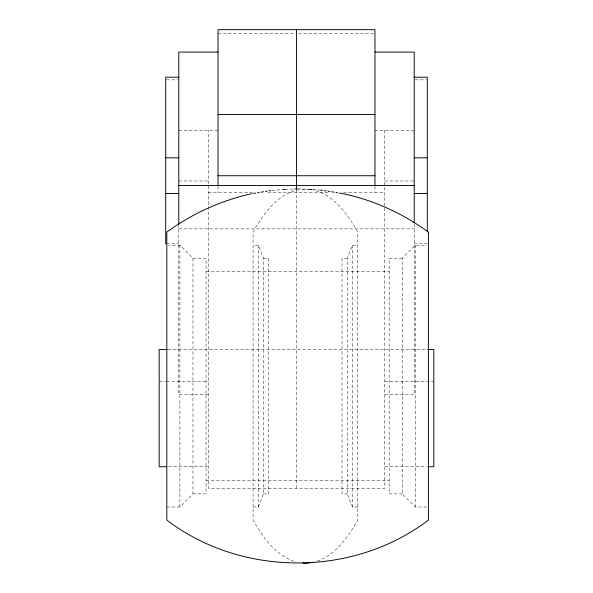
<?xml version="1.0" encoding="UTF-8"?>
<svg xmlns="http://www.w3.org/2000/svg" width="593" height="593" viewBox="0 0 593 593"><rect width="100%" height="100%" fill="white"/><g stroke="black" fill="none" stroke-linecap="round" stroke-linejoin="round"><path stroke-width="0.44" stroke-dasharray="2.96 2.22" d="M357.712 507L352.479 507L347.246 493.887L347.246 258.274L352.479 245.168L357.712 245.168M253.078 507L258.311 507L263.544 493.887L263.544 258.274L258.311 245.168L253.078 245.168M426.656 507L415.322 507L402.239 493.887L402.239 258.274L415.322 245.168L426.656 245.168M166.826 507L179.901 507L192.977 493.887L192.977 258.274L179.901 245.168L168.568 245.168M317.225 561.097C336.149 554.462 348.18 536.769 357.712 520.105L357.712 232.063C347.58 214.243 334.104 194.882 313.022 189.827M252.151 193.622L253.923 193.34M271.646 190.479L283.269 189.575M285.063 189.478L294.024 189.004M218.024 33.29L295.573 33.29M298.346 33.29L374.05 33.29M166.581 79.847L177.915 79.847M415.085 79.847L426.419 79.847M178.789 130.334L218.024 130.334M374.976 130.334L414.21 130.334M178.789 180.976L208.217 180.976M384.783 180.976L414.21 180.976M208.217 192.606L253.107 192.606M267.88 192.606L327.892 192.606M343.584 192.606L384.783 192.606M178.789 228.876L414.21 228.876M166.581 243.805L178.789 243.805M414.21 243.805L427.286 243.805M192.977 258.274L206.06 258.274L206.06 493.887L192.977 493.887M263.544 258.274L268.77 258.274L268.77 493.887L263.544 493.887M347.246 258.274L342.013 258.274L342.013 493.887L347.246 493.887M402.239 258.274L389.164 258.274L389.164 493.887L402.239 493.887M206.06 271.379L389.164 271.379M168.086 349.47L426.693 349.47M159.169 381.759L165.647 381.759M166.574 381.759L208.217 381.759M384.783 381.759L433.831 381.759M208.217 394.723L178.789 394.723L178.789 225.184M384.783 394.723L414.21 394.723L414.21 223.428M168.427 466.728L208.217 466.728M384.783 466.728L427.353 466.728M206.06 480.782L389.164 480.782M297.612 188.811L310.161 189.478M312.852 189.627L320.917 190.056M309.628 189.375C283.113 186.432 264.485 211.449 253.078 232.063L253.078 520.105C262.944 537.643 275.945 555.878 296.07 562.105M415.322 245.168L415.322 507M384.783 130.334L384.783 488.313L208.217 488.313L208.217 130.334M374.976 186.395L374.976 192.606M352.479 245.168L352.479 507M296.5 189.945L296.5 488.313M258.311 245.168L258.311 507M218.024 186.395L218.024 192.606M179.901 245.168L179.901 507"/><path stroke-width="0.89" d="M251.269 193.763C220.848 200.604 192.013 213.688 166.826 232.063L166.826 520.105C241.892 577.226 353.332 577.226 428.398 520.105L428.398 232.063C401.987 212.954 371.633 199.063 339.522 193.051M253.923 193.34L255.694 193.051M257.473 192.769L259.245 192.48M261.016 192.191L263.67 191.769M265.449 191.48L267.221 191.198M268.992 190.909L270.764 190.627M312.17 562.446L305.395 563.35L302.853 563.009M283.269 189.575L285.063 189.478M294.921 188.952L296.715 188.863M218.024 52.08L178.789 52.08L178.789 224.614M374.976 52.08L414.21 52.08L414.21 222.79M178.789 77.216L165.714 77.216L165.714 243.805M414.21 77.216L427.286 77.216L427.286 231.922M218.024 114.471L374.976 114.471M165.714 157.827L178.789 157.827M414.21 157.827L427.286 157.827M218.024 175.743L374.976 175.743M178.789 185.542L414.21 185.542M165.714 193.548L178.789 193.548M414.21 193.548L427.286 193.548M167.196 349.47L159.169 349.47L159.169 466.728L166.574 466.728M427.583 349.47L433.831 349.47L433.831 466.728L428.279 466.728M310.161 189.478L311.955 189.575M320.917 190.056L322.688 190.338M324.46 190.627L326.232 190.909M328.003 191.198L329.775 191.48M331.546 191.769L334.207 192.191M335.979 192.48L337.751 192.769M374.976 185.542L374.976 29.65L218.024 29.65L218.024 185.542M296.5 29.65L296.5 189.226"/></g></svg>
